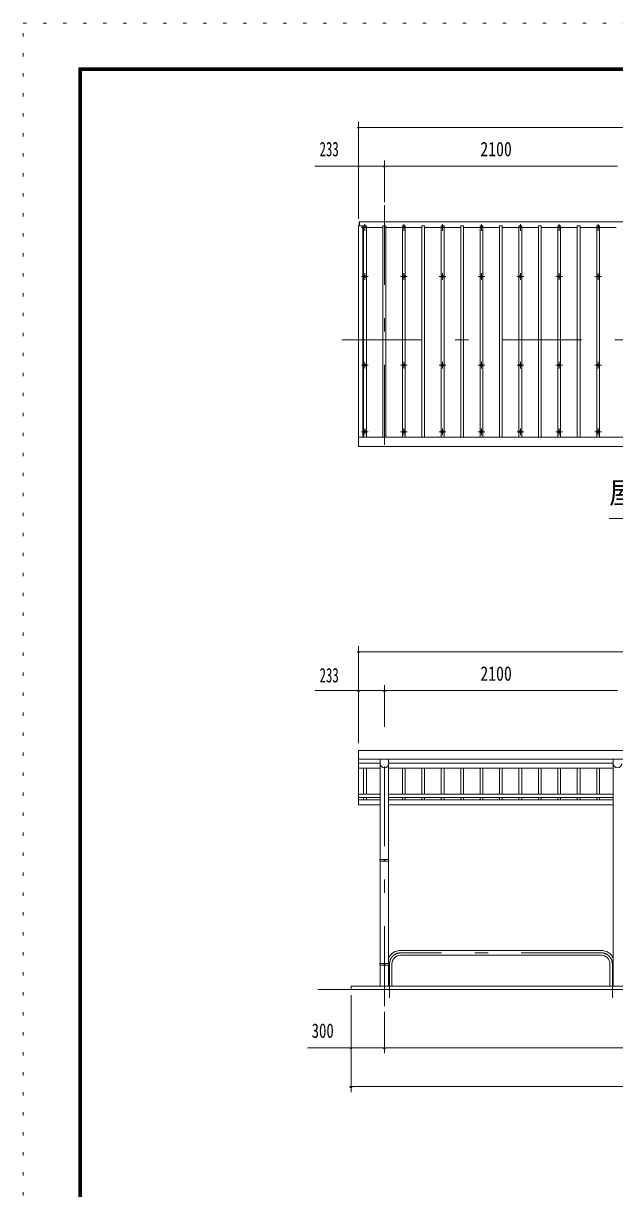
# Model space of a CAD drawing. Units: millimetres, scale not verified, with parts at other scales. Extents: x -23449 to 23452, y -10500 to 10500.
# Drawn here: x -6248 to -921, y 0 to 10500 of the extents above; entities that cross this region are included whole.
import ezdxf
from ezdxf.enums import TextEntityAlignment as Align

# ---------------------------------------------------------------- set-up
doc = ezdxf.new("R2010")
doc.units = ezdxf.units.MM
doc.header["$LTSCALE"] = 60
doc.linetypes.add('USER3', pattern=[24, 12, -5, 2, -5])
doc.linetypes.add('USER4', pattern=[3, 0.5, -2.5])
for name, color, linetype, lineweight in [('0-2_1-0BOLD', 7, 'Continuous', 18), ('0-3_1-2CENTER', 3, 'USER3', 18), ('0-4_1-4THIN', 4, 'Continuous', 18), ('0-5_1-5DIM', 3, 'Continuous', 18), ('0-C_F-F', 5, 'Continuous', 18), ('0-D_F-E_J_ADD', 5, 'USER4', 18)]:
    doc.layers.add(name, color=color, linetype=linetype, lineweight=lineweight)
doc.styles.add('ＭＳ ゴシック', font='')
doc.styles.get('ＭＳ ゴシック').set_extended_font_data('MS Gothic')

msp = doc.modelspace()

# ---------------------------------------------------------------- linework, layer by layer
at = {"layer": '0-2_1-0BOLD'}
for p, q in [((-3218.72, 8674.21), (-3218.72, 8712.67)), ((-3228.72, 6772.67), (4587.27, 6772.67)), ((4587.28, 3868.72), (-3228.73, 3868.72)), ((-3228.73, 3834.18), (-3033.88, 3834.18)), ((-3033.88, 3788.06), (-3228.73, 3788.06)), ((-3033.87, 3868.72), (-3033.87, 2967.43)), ((-2957.57, 2967.43), (-2957.57, 3868.72)), ((-2957.57, 3834.18), (-933.87, 3834.18)), ((-933.87, 3788.06), (-2957.57, 3788.06)), ((-933.87, 3868.72), (-933.87, 1824.67)), ((-3033.88, 3554.11), (-3228.73, 3554.11)), ((-3228.73, 3524.57), (-3033.88, 3524.57)), ((-3033.88, 3503.67), (-3228.73, 3503.67)), ((-2957.58, 3503.67), (-933.87, 3503.67)), ((-2957.57, 3554.11), (-933.87, 3554.11)), ((-933.87, 3524.57), (-2957.57, 3524.57)), ((-933.87, 3458.67), (-2957.58, 3458.67)), ((-3033.87, 2951.43), (-3033.87, 2029.06)), ((-2998.77, 2951.43), (-2998.77, 2967.43)), ((-2998.77, 2959.43), (-2992.67, 2959.43)), ((-2992.67, 2967.43), (-2992.67, 2951.43)), ((-2957.57, 2029.06), (-2957.57, 2951.43)), ((-1042.07, 2146.02), (-2849.37, 2146.02)), ((-2849.37, 2103.32), (-1042.07, 2103.32)), ((-3033.87, 2013.06), (-3033.87, 1824.67)), ((-2998.77, 2013.06), (-2998.77, 2029.06)), ((-2998.77, 2021.06), (-2992.67, 2021.06)), ((-2992.67, 2029.06), (-2992.67, 2013.06)), ((-2957.57, 1824.67), (-2957.57, 2013.06)), ((-2928.02, 2024.67), (-2928.02, 1824.67)), ((-963.42, 1824.67), (-963.42, 2024.67)), ((-3595.73, 1794.67), (4954.28, 1794.67)), ((-3295.72, 1824.67), (-3295.72, 1794.67))]:
    msp.add_line(p, q, dxfattribs=at)
for points in [[(4587.27, 6687.67), (-3228.72, 6687.67), (-3228.72, 8674.21), (-3188.72, 8674.21), (-3188.72, 6772.67)], [(4582.27, 8674.21), (4582.27, 8712.67), (-3223.72, 8712.67), (-3223.72, 8674.21)], [(-3228.73, 3947.67), (-3228.73, 3458.67), (-3033.88, 3458.67)], [(4587.28, 3458.67), (4587.28, 3947.67), (-3228.72, 3947.67)], [(-3295.72, 1824.67), (4654.28, 1824.67), (4654.28, 1794.67)]]:
    msp.add_lwpolyline(points, dxfattribs=at)
for points in [[(-3035.48, 2967.43), (-2955.97, 2967.43), (-2955.97, 2951.43), (-3035.48, 2951.43)], [(-3035.48, 2029.06), (-2955.97, 2029.06), (-2955.97, 2013.06), (-3035.48, 2013.06)]]:
    msp.add_lwpolyline(points, close=True, dxfattribs=at)
for centre in [(-3170.72, 8218.37), (-2820.72, 8218.37), (-2470.72, 8218.37), (-2120.72, 8218.37), (-1770.72, 8218.37), (-1420.72, 8218.37), (-1070.72, 8218.37), (-3170.72, 7419.7), (-2820.72, 7419.7), (-2470.72, 7419.7), (-2120.72, 7419.7), (-1770.72, 7419.7), (-1420.72, 7419.7), (-1070.72, 7419.7), (-3170.72, 6820.69), (-2820.72, 6820.69), (-2470.72, 6820.69), (-2120.72, 6820.69), (-1770.72, 6820.69), (-1420.72, 6820.69), (-1070.72, 6820.69)]:
    msp.add_circle(centre, 10, dxfattribs=at)
for centre, radius, start, end in [((-3170.72, 8650.76), 14.5, 46.39838, 133.60162), ((-3170.72, 8671.76), 14.5, 226.3961, 313.6039), ((-2820.72, 8650.76), 14.5, 46.39838, 133.60162), ((-2820.72, 8671.76), 14.5, 226.3961, 313.6039), ((-2470.72, 8650.76), 14.5, 46.39838, 133.60162), ((-2470.72, 8671.76), 14.5, 226.3961, 313.6039), ((-2120.72, 8650.76), 14.5, 46.39838, 133.60162), ((-2120.72, 8671.76), 14.5, 226.3961, 313.6039), ((-1770.72, 8650.76), 14.5, 46.39838, 133.60162), ((-1770.72, 8671.76), 14.5, 226.3961, 313.6039), ((-1420.72, 8650.76), 14.5, 46.39838, 133.60162), ((-1420.72, 8671.76), 14.5, 226.3961, 313.6039), ((-1070.72, 8650.76), 14.5, 46.39838, 133.60162), ((-1070.72, 8671.76), 14.5, 226.3961, 313.6039), ((-2995.73, 3830.57), 38.15, 180, 0), ((-895.72, 3830.57), 38.15, 180, 0), ((-2849.37, 2024.67), 121.35, 90, 153.08894), ((-2849.37, 2024.67), 78.65, 90, 180), ((-1042.07, 2024.67), 121.35, 26.92177, 90), ((-1042.07, 2024.67), 78.65, 0, 90)]:
    msp.add_arc(centre, radius, start, end, dxfattribs=at)
at = {"layer": '0-3_1-2CENTER'}
for p, q in [((-2995.72, 8862.67), (-2995.72, 6537.67)), ((-3140.72, 8661.26), (-3200.72, 8661.26)), ((-3170.72, 8691.26), (-3170.72, 8631.26)), ((-2790.72, 8661.26), (-2850.72, 8661.26)), ((-2820.72, 8691.26), (-2820.72, 8631.26)), ((-2440.72, 8661.26), (-2500.72, 8661.26)), ((-2470.72, 8691.26), (-2470.72, 8631.26)), ((-2090.72, 8661.26), (-2150.72, 8661.26)), ((-2120.72, 8691.26), (-2120.72, 8631.26)), ((-1740.72, 8661.26), (-1800.72, 8661.26)), ((-1770.72, 8691.26), (-1770.72, 8631.26)), ((-1390.72, 8661.26), (-1450.72, 8661.26)), ((-1420.72, 8691.26), (-1420.72, 8631.26)), ((-1040.72, 8661.26), (-1100.72, 8661.26)), ((-1070.72, 8691.26), (-1070.72, 8631.26)), ((-3140.72, 8218.37), (-3200.72, 8218.37)), ((-3170.72, 8188.37), (-3170.72, 8248.37)), ((-2850.72, 8218.37), (-2790.72, 8218.37)), ((-2820.72, 8248.37), (-2820.72, 8188.37)), ((-2440.72, 8218.37), (-2500.72, 8218.37)), ((-2470.72, 8188.37), (-2470.72, 8248.37)), ((-2090.72, 8218.37), (-2150.72, 8218.37)), ((-2120.72, 8188.37), (-2120.72, 8248.37)), ((-1740.72, 8218.37), (-1800.72, 8218.37)), ((-1770.72, 8188.37), (-1770.72, 8248.37)), ((-1390.72, 8218.37), (-1450.72, 8218.37)), ((-1420.72, 8188.37), (-1420.72, 8248.37)), ((-1040.72, 8218.37), (-1100.72, 8218.37)), ((-1070.72, 8188.37), (-1070.72, 8248.37)), ((-3378.72, 7647.67), (4737.27, 7647.67)), ((-3140.72, 7419.7), (-3200.72, 7419.7)), ((-3170.72, 7389.7), (-3170.72, 7449.7)), ((-2790.72, 7419.7), (-2850.72, 7419.7)), ((-2820.72, 7389.7), (-2820.72, 7449.7)), ((-2440.72, 7419.7), (-2500.72, 7419.7)), ((-2470.72, 7389.7), (-2470.72, 7449.7)), ((-2090.72, 7419.7), (-2150.72, 7419.7)), ((-2120.72, 7389.7), (-2120.72, 7449.7)), ((-1800.72, 7419.7), (-1740.72, 7419.7)), ((-1770.72, 7449.7), (-1770.72, 7389.7)), ((-1390.72, 7419.7), (-1450.72, 7419.7)), ((-1420.72, 7389.7), (-1420.72, 7449.7)), ((-1040.72, 7419.7), (-1100.72, 7419.7)), ((-1070.72, 7389.7), (-1070.72, 7449.7)), ((-3170.72, 6790.69), (-3170.72, 6850.69)), ((-2820.72, 6850.69), (-2820.72, 6790.69)), ((-2470.72, 6790.69), (-2470.72, 6850.69)), ((-2120.72, 6850.69), (-2120.72, 6790.69)), ((-1770.72, 6790.69), (-1770.72, 6850.69)), ((-1420.72, 6850.69), (-1420.72, 6790.69)), ((-1070.72, 6790.69), (-1070.72, 6850.69)), ((-3140.72, 6820.69), (-3200.72, 6820.69)), ((-2850.72, 6820.69), (-2790.72, 6820.69)), ((-2500.72, 6820.69), (-2440.72, 6820.69)), ((-2150.72, 6820.69), (-2090.72, 6820.69)), ((-1800.72, 6820.69), (-1740.72, 6820.69)), ((-1450.72, 6820.69), (-1390.72, 6820.69)), ((-1100.72, 6820.69), (-1040.72, 6820.69)), ((-2995.72, 1644.67), (-2995.72, 4097.68)), ((-1042.07, 2124.67), (-2849.37, 2124.67)), ((-2949.37, 2024.67), (-2949.37, 1719.67)), ((-942.07, 2024.67), (-942.07, 1719.67))]:
    msp.add_line(p, q, dxfattribs=at)
for centre, start, end in [((-2849.37, 2024.67), 90, 180), ((-1042.07, 2024.67), 0, 90)]:
    msp.add_arc(centre, 100, start, end, dxfattribs=at)
at = {"layer": '0-4_1-4THIN'}
for p, q in [((-3183.22, 8659.21), (-3188.72, 8659.21)), ((-3158.22, 8659.21), (-3008.22, 8659.21)), ((-2983.22, 8659.21), (-2833.22, 8659.21)), ((-2808.22, 8659.21), (-2658.22, 8659.21)), ((-2633.22, 8659.21), (-2483.22, 8659.21)), ((-2458.22, 8659.21), (-2308.22, 8659.21)), ((-2283.22, 8659.21), (-2133.22, 8659.21)), ((-2108.22, 8659.21), (-1958.22, 8659.21)), ((-1933.22, 8659.21), (-1783.22, 8659.21)), ((-1758.22, 8659.21), (-1608.22, 8659.21)), ((-1583.22, 8659.21), (-1433.22, 8659.21)), ((-1408.22, 8659.21), (-1258.22, 8659.21)), ((-1233.22, 8659.21), (-1083.22, 8659.21)), ((-1058.22, 8659.21), (-908.22, 8659.21)), ((-3183.22, 3788.06), (-3183.22, 3554.11)), ((-3158.22, 3554.11), (-3158.22, 3788.06)), ((-2833.22, 3554.11), (-2833.22, 3788.06)), ((-2808.22, 3788.06), (-2808.22, 3554.11)), ((-2658.23, 3788.06), (-2658.23, 3554.11)), ((-2633.22, 3554.11), (-2633.22, 3788.06)), ((-2483.22, 3554.11), (-2483.22, 3788.06)), ((-2458.22, 3788.06), (-2458.22, 3554.11)), ((-2308.22, 3788.06), (-2308.22, 3554.11)), ((-2283.22, 3554.11), (-2283.22, 3788.06)), ((-2133.22, 3554.11), (-2133.22, 3788.06)), ((-2108.22, 3788.06), (-2108.22, 3554.11)), ((-1958.22, 3788.06), (-1958.22, 3554.11)), ((-1933.22, 3554.11), (-1933.22, 3788.06)), ((-1783.22, 3554.11), (-1783.22, 3788.06)), ((-1758.22, 3788.06), (-1758.22, 3554.11)), ((-1608.22, 3788.06), (-1608.22, 3554.11)), ((-1583.22, 3554.11), (-1583.22, 3788.06)), ((-1433.22, 3554.11), (-1433.22, 3788.06)), ((-1408.22, 3788.06), (-1408.22, 3554.11)), ((-1258.22, 3788.06), (-1258.22, 3554.11)), ((-1233.22, 3554.11), (-1233.22, 3788.06)), ((-1083.22, 3554.11), (-1083.22, 3788.06)), ((-1058.22, 3788.06), (-1058.22, 3554.11)), ((-3183.22, 3524.57), (-3183.22, 3503.67)), ((-3158.22, 3503.67), (-3158.22, 3524.57)), ((-2833.22, 3503.67), (-2833.22, 3524.57)), ((-2808.22, 3524.57), (-2808.22, 3503.67)), ((-2658.23, 3524.57), (-2658.23, 3503.67)), ((-2633.22, 3503.67), (-2633.22, 3524.57)), ((-2483.22, 3503.67), (-2483.22, 3524.57)), ((-2458.22, 3524.57), (-2458.22, 3503.67)), ((-2308.22, 3524.57), (-2308.22, 3503.67)), ((-2283.22, 3503.67), (-2283.22, 3524.57)), ((-2133.22, 3503.67), (-2133.22, 3524.57)), ((-2108.22, 3524.57), (-2108.22, 3503.67)), ((-1958.22, 3524.57), (-1958.22, 3503.67)), ((-1933.22, 3503.67), (-1933.22, 3524.57)), ((-1783.22, 3503.67), (-1783.22, 3524.57)), ((-1758.22, 3524.57), (-1758.22, 3503.67)), ((-1608.22, 3524.57), (-1608.22, 3503.67)), ((-1583.22, 3503.67), (-1583.22, 3524.57)), ((-1433.22, 3503.67), (-1433.22, 3524.57)), ((-1408.22, 3524.57), (-1408.22, 3503.67)), ((-1258.22, 3524.57), (-1258.22, 3503.67)), ((-1233.22, 3503.67), (-1233.22, 3524.57)), ((-1083.22, 3503.67), (-1083.22, 3524.57)), ((-1058.22, 3524.57), (-1058.22, 3503.67))]:
    msp.add_line(p, q, dxfattribs=at)
for points in [[(-3158.22, 6772.67), (-3158.22, 8674.21), (-3183.22, 8674.21), (-3183.22, 6772.67)], [(-2983.22, 6772.67), (-2983.22, 8674.21), (-3008.22, 8674.21), (-3008.22, 6772.67)], [(-2808.22, 6772.67), (-2808.22, 8674.21), (-2833.22, 8674.21), (-2833.22, 6772.67)], [(-2633.22, 6772.67), (-2633.22, 8674.21), (-2658.22, 8674.21), (-2658.22, 6772.67)], [(-2458.22, 6772.67), (-2458.22, 8674.21), (-2483.22, 8674.21), (-2483.22, 6772.67)], [(-2283.22, 6772.67), (-2283.22, 8674.21), (-2308.22, 8674.21), (-2308.22, 6772.67)], [(-2108.22, 6772.67), (-2108.22, 8674.21), (-2133.22, 8674.21), (-2133.22, 6772.67)], [(-1933.22, 6772.67), (-1933.22, 8674.21), (-1958.22, 8674.21), (-1958.22, 6772.67)], [(-1758.22, 6772.67), (-1758.22, 8674.21), (-1783.22, 8674.21), (-1783.22, 6772.67)], [(-1583.22, 6772.67), (-1583.22, 8674.21), (-1608.22, 8674.21), (-1608.22, 6772.67)], [(-1408.22, 6772.67), (-1408.22, 8674.21), (-1433.22, 8674.21), (-1433.22, 6772.67)], [(-1233.22, 6772.67), (-1233.22, 8674.21), (-1258.22, 8674.21), (-1258.22, 6772.67)], [(-1058.22, 6772.67), (-1058.22, 8674.21), (-1083.22, 8674.21), (-1083.22, 6772.67)]]:
    msp.add_lwpolyline(points, dxfattribs=at)
at = {"layer": '0-5_1-5DIM'}
for p, q in [((-3218.72, 9562.67), (-3238.72, 9562.67)), ((-3228.72, 8737.67), (-3228.72, 9612.67)), ((-3228.72, 9562.67), (4587.28, 9562.67)), ((-2995.72, 9262.68), (-2995.72, 8887.68)), ((-3228.72, 9212.68), (-3621.22, 9212.68)), ((-3218.72, 9212.68), (-3238.72, 9212.68)), ((-3228.72, 9212.68), (-2995.72, 9212.68)), ((-2985.73, 9212.68), (-3005.73, 9212.68)), ((-2995.72, 9212.68), (-895.72, 9212.68)), ((-970.72, 6037.67), (2329.28, 6037.67)), ((-3218.72, 4837.67), (-3238.72, 4837.67)), ((-3228.72, 4887.67), (-3228.72, 4012.67)), ((-3228.72, 4837.67), (4587.28, 4837.67)), ((-2995.72, 4162.67), (-2995.72, 4537.67)), ((-3228.72, 4487.67), (-3621.22, 4487.67)), ((-3218.72, 4487.67), (-3238.72, 4487.67)), ((-3228.72, 4487.67), (-2995.72, 4487.67)), ((-2985.73, 4487.67), (-3005.73, 4487.67)), ((-2995.72, 4487.67), (-895.72, 4487.67)), ((-3295.72, 1744.67), (-3295.72, 869.67)), ((-2995.72, 1219.67), (-2995.72, 1594.67)), ((-3295.72, 1269.67), (-3688.22, 1269.67)), ((-3285.72, 1269.67), (-3305.72, 1269.67)), ((-3295.72, 1269.67), (-2995.72, 1269.67)), ((-2985.73, 1269.67), (-3005.73, 1269.67)), ((-2995.72, 1269.67), (4354.28, 1269.67)), ((-3285.72, 919.67), (-3305.72, 919.67)), ((4654.28, 919.67), (-3295.72, 919.67))]:
    msp.add_line(p, q, dxfattribs=at)
for centre in [(-3228.72, 9562.67), (-3228.72, 9212.68), (-2995.73, 9212.68), (-3228.72, 4837.67), (-3228.72, 4487.67), (-2995.73, 4487.67), (-3295.72, 1269.67), (-2995.73, 1269.67), (-3295.72, 919.67)]:
    msp.add_arc(centre, 10, 180, 0, dxfattribs=at)
at = {"layer": '0-C_F-F'}
for points in [[(22951.62, -10000), (-5748.38, -10000), (-5748.38, 10100), (22951.62, 10100)], [(22949.12, -9997.5), (-5745.88, -9997.5), (-5745.88, 10097.5), (22949.12, 10097.5)], [(22946.62, -9995), (22946.62, 10095), (-5743.38, 10095), (-5743.38, -9995)], [(22944.12, -9992.5), (-5740.88, -9992.5), (-5740.88, 10092.5), (22944.12, 10092.5)], [(22941.62, -9990), (22941.62, 10090), (-5738.38, 10090), (-5738.38, -9990)], [(22939.12, -9987.5), (-5735.88, -9987.5), (-5735.88, 10087.5), (22939.12, 10087.5)], [(22936.62, -9985), (22936.62, 10085), (-5733.38, 10085), (-5733.38, -9985)], [(22934.12, -9982.5), (-5730.88, -9982.5), (-5730.88, 10082.5), (22934.12, 10082.5)], [(22931.62, -9980), (-5728.38, -9980), (-5728.38, 10080), (22931.62, 10080)], [(22929.12, -9977.5), (-5725.88, -9977.5), (-5725.88, 10077.5), (22929.12, 10077.5)], [(22926.62, -9975), (22926.62, 10075), (-5723.38, 10075), (-5723.38, -9975)]]:
    msp.add_lwpolyline(points, close=True, dxfattribs=at)
at = {"layer": '0-D_F-E_J_ADD'}
msp.add_lwpolyline([(23451.62, -10500), (-6248.38, -10500), (-6248.38, 10500), (23451.62, 10500)], close=True, dxfattribs=at)

# ---------------------------------------------------------------- texts
at = {"layer": '0-5_1-5DIM', "color": 7, "style": 'ＭＳ ゴシック'}
for s, height, width, p in [('233', 130.2, 0.65, (-3579.4, 9262.68)), ('2100', 130.2, 0.8, (-2131.11, 9262.68)), ('屋根伏図\u3000Ｓ＝１／５０', 195.4, 0.9, (-970.72, 6114.32)), ('233', 130.2, 0.65, (-3579.4, 4522.67)), ('2100', 130.2, 0.8, (-2131.11, 4537.67)), ('300', 130.2, 0.75, (-3651.07, 1319.67))]:
    msp.add_text(s, height=height, dxfattribs=dict(at, width=width)).set_placement(p, align=Align.BOTTOM_LEFT)

doc.saveas('drawing.dxf')
